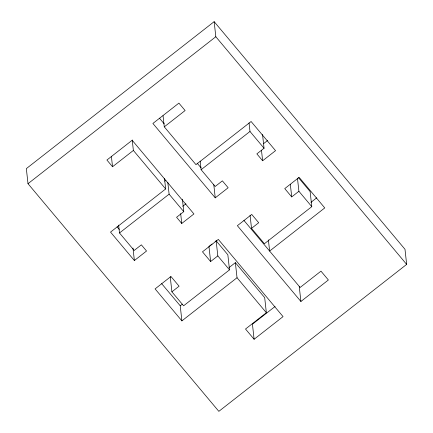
<?xml version="1.0" encoding="UTF-8"?>
<svg xmlns="http://www.w3.org/2000/svg" width="433" height="433" viewBox="0 0 433 433"><rect width="100%" height="100%" fill="white"/><g stroke="black" fill="none" stroke-linecap="round" stroke-linejoin="round"><path stroke-width="0.65" d="M214.156 21.65L26.343 168.61L28.004 183.695L218.844 411.35L406.657 264.39L404.996 249.305L214.156 21.65L215.823 36.735L406.657 264.39M28.004 183.695L215.823 36.735M182.396 199.191L183.771 211.65L176.577 217.279L181.763 223.46L193.93 213.94L132.168 140.26L106.908 160.031L112.537 166.743L133.375 150.44L132.217 139.946M262.533 134.474L264.054 148.248L256.861 153.872L262.636 160.762L275.545 150.662L251.108 121.511L195.976 164.654L164.28 126.842L185.113 110.539L178.894 103.119L152.892 123.459L215.25 197.843L228.159 187.743L222.378 180.853L215.19 186.482L201.118 169.698L200.176 161.168M164.805 181.14L165.861 180.312M164.502 178.461L165.66 188.956L110.529 232.099L134.376 260.542L146.543 251.021L141.358 244.834L134.17 250.463L119.508 232.97L118.637 225.1M119.508 232.97L169.108 194.157L167.804 182.353M201.118 169.698L249.982 131.459L249.04 122.934M182.742 206.308L185.919 203.824M263.556 143.659L267.686 140.427M212.04 244.039L208.955 246.447L210.622 261.532L217.815 255.903L216.148 240.818L215.12 241.625M298.532 177.736L310.125 191.57L311.792 206.649L264.401 243.73L251.519 228.359L258.707 222.735L251.746 214.432L237.365 225.685L300.903 301.482L328.376 279.983L320.972 271.15L300.139 287.452L243.914 220.397M268.395 239.909L269.624 251.059L324.761 207.916L299.138 177.351L284.752 188.604L291.718 196.907L298.905 191.278L297.46 178.163M216.148 240.818L227.85 254.777L229.512 269.862L183.597 305.79L171.901 291.831L179.089 286.202L170.943 276.487L155.084 288.898L181.892 320.875L237.03 277.732L235.363 262.652L229.003 267.626M310.899 202.373L316.734 197.811M181.892 320.875L180.231 305.79L182.353 304.134M235.363 262.652L264.687 297.633L266.355 312.718L245.516 329.02L254.106 339.272L283.058 316.615L218.335 239.406L202.476 251.817L210.622 261.532M275.074 306.477L252.444 324.187L254.106 339.272M249.982 131.459L264.054 148.248M298.905 191.278L311.792 206.649M159.458 118.193L164.221 123.87M197.129 163.133L201.026 167.782M133.375 150.44L165.66 188.956M169.108 194.157L183.771 211.65M237.03 277.732L266.355 312.718M217.815 255.903L229.512 269.862M117.099 226.838L119.27 229.425M161.639 283.61L180.231 305.79M290.337 184.447L291.718 196.907M299.241 286.397L300.903 301.482M261.478 150.273L262.636 160.762M250.068 215.244L251.519 228.359M213.799 184.729L215.25 197.843M180.675 213.626L181.763 223.46M163.046 115.692L164.28 126.842M170.234 276.747L171.901 291.831M132.996 248.082L134.376 260.542M111.378 156.248L112.537 166.743"/></g></svg>
